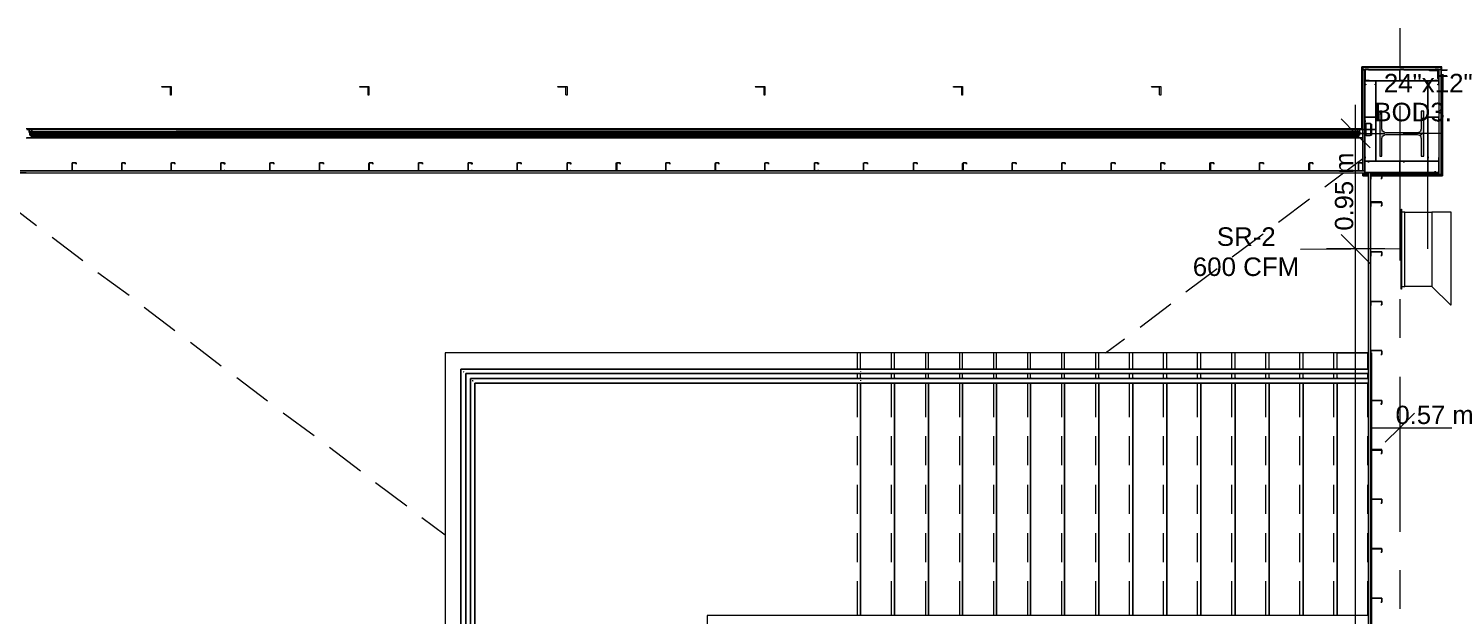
# Model space of a CAD drawing. Header units: metres. Extents: x -2 to 237, y -8 to 52.
# Drawn here: x 26.19 to 37.8, y 28.89 to 33.71 of the extents above; entities that cross this region are included whole.
import ezdxf

# ---------------------------------------------------------------- set-up
doc = ezdxf.new("R2010")
doc.units = ezdxf.units.M
doc.layers.add('HVAC - Ductos', color=5, linetype='Continuous', lineweight=0)
doc.layers.add('PDF4_Text', color=7, linetype='Continuous', lineweight=0)
doc.layers.add('PDF4_Geometry', color=7, linetype='Continuous', lineweight=0, true_color=0xaaaaaa)
doc.layers.add('PDF4_Solid Fills', color=7, linetype='Continuous', lineweight=0, true_color=0xffffff)
doc.styles.add('PDF Helvetica', font='')
doc.styles.get('PDF Helvetica').set_extended_font_data('Helvetica')

msp = doc.modelspace()

# ---------------------------------------------------------------- hatches: boundary and pattern name
at = {"layer": 'PDF4_Solid Fills', "lineweight": 0, "transparency": 33554559}
h = msp.add_hatch(color=256, dxfattribs=at)
h.paths.add_polyline_path([(37.729, 33.376), (37.757, 33.371), (37.757, 33.376)])
h.paths.add_polyline_path([(37.757, 33.284), (37.729, 33.284), (37.757, 33.28)])
msp.add_hatch(color=256, dxfattribs=at).paths.add_polyline_path([(37.294, 32.886), (37.294, 33.032), (37.275, 33.032), (37.275, 32.661), (37.294, 32.661), (37.294, 32.813), (37.298, 32.831), (37.308, 32.835), (37.312, 32.84), (37.601, 32.84), (37.614, 32.826), (37.614, 32.661), (37.637, 32.661), (37.637, 33.032), (37.614, 33.032), (37.61, 32.872), (37.601, 32.863), (37.582, 32.858), (37.326, 32.854), (37.326, 32.858), (37.312, 32.863), (37.308, 32.868), (37.298, 32.868), (37.298, 32.886)])

# ---------------------------------------------------------------- linework, layer by layer
at = {"layer": 'HVAC - Ductos', "lineweight": 0}
for points in [[(37.078, 24.414), (37.078, 31.901), (37.078, 33.083)], [(36.959, 32.968), (37.078, 32.849), (37.198, 32.73)], [(37.669, 31.901), (37.669, 32.923)], [(36.84, 32.849), (37.078, 32.849), (37.317, 32.849)], [(37.454, 31.576), (37.454, 31.594), (37.482, 31.594), (37.482, 32.203), (37.454, 32.203), (37.454, 32.226), (37.454, 31.571), (37.45, 31.571), (37.45, 32.226), (37.454, 32.226)], [(37.45, 32.194), (37.45, 31.603)], [(36.959, 32.02), (37.078, 31.901), (37.198, 31.782)], [(37.45, 31.901), (36.625, 31.896)], [(37.317, 31.901), (37.078, 31.901), (36.84, 31.901)], [(37.702, 31.594), (37.857, 31.443)], [(37.44, 30.673), (37.44, 30.435), (37.44, 30.196)], [(37.56, 30.554), (37.44, 30.435), (37.321, 30.316)], [(37.202, 30.435), (38.247, 30.435)]]:
    msp.add_lwpolyline(points, dxfattribs=at)
for points in [[(37.482, 32.203), (37.702, 32.203), (37.702, 31.594), (37.482, 31.594)], [(37.862, 32.203), (37.702, 32.203), (37.702, 31.594), (37.857, 31.443), (37.862, 31.443)]]:
    msp.add_lwpolyline(points, close=True, dxfattribs=at)
at = {"layer": 'PDF4_Geometry', "lineweight": 0}
for points in [[(37.44, 33.711), (37.44, 33.394)], [(37.138, 33.39), (37.138, 32.881), (37.138, 33.39)], [(37.779, 33.39), (37.138, 33.39), (37.779, 33.39)], [(37.779, 32.51), (37.779, 33.39), (37.779, 32.51)], [(37.83, 33.367), (37.779, 33.367), (37.779, 33.344), (37.779, 33.362), (37.784, 33.362), (37.784, 33.367), (37.779, 33.367), (37.784, 33.367), (37.784, 33.362), (37.779, 33.362), (37.784, 33.362), (37.784, 33.367), (37.825, 33.367)], [(37.825, 33.321), (37.784, 33.321), (37.779, 33.321), (37.779, 33.344), (37.779, 33.317), (37.83, 33.317)], [(37.779, 33.317), (37.779, 32.51), (37.779, 33.317)], [(37.779, 33.317), (37.779, 32.51), (37.779, 33.317)], [(37.779, 33.317), (37.779, 32.51), (37.779, 33.317)], [(37.779, 33.317), (37.779, 32.51), (37.779, 33.317)], [(37.275, 33), (37.294, 33.019)], [(37.44, 33.074), (37.44, 31.805)], [(37.614, 32.959), (37.637, 32.982)], [(26.174, 32.813), (26.22, 32.813), (26.22, 32.831), (26.215, 32.831), (26.215, 32.835), (26.22, 32.835), (26.22, 32.84), (26.211, 32.84), (26.202, 32.835), (26.202, 32.849), (26.202, 32.863), (26.211, 32.858), (26.22, 32.858), (26.22, 32.863), (26.215, 32.863), (26.215, 32.868), (26.22, 32.868), (26.22, 32.886), (26.174, 32.886)], [(26.179, 32.881), (26.197, 32.881), (26.197, 32.858), (26.197, 32.881), (26.202, 32.881), (26.202, 32.877), (26.202, 32.881), (26.215, 32.881), (26.22, 32.881), (26.22, 32.868), (26.211, 32.868), (26.211, 32.858), (26.197, 32.863), (26.197, 32.858), (26.202, 32.858), (26.197, 32.858), (26.197, 32.854), (26.202, 32.854), (26.197, 32.854), (26.202, 32.854), (26.202, 32.845), (26.197, 32.845), (26.202, 32.845), (26.202, 32.84), (26.197, 32.84), (26.202, 32.84), (26.202, 32.835), (26.211, 32.835), (26.211, 32.826), (26.22, 32.826), (26.22, 32.817), (26.215, 32.817), (26.215, 32.813), (26.179, 32.813)], [(37.092, 32.881), (35.892, 32.881), (37.092, 32.881), (35.892, 32.881), (37.092, 32.881), (37.092, 32.886), (35.892, 32.886), (34.678, 32.886), (35.892, 32.886), (34.678, 32.886), (33.468, 32.886), (34.678, 32.886), (33.468, 32.886), (32.254, 32.886), (33.468, 32.886), (32.254, 32.886), (31.04, 32.886), (32.254, 32.886), (31.04, 32.886), (29.83, 32.886), (31.04, 32.886), (29.83, 32.886), (28.616, 32.886), (29.83, 32.886), (28.616, 32.886), (27.402, 32.886), (28.616, 32.886), (27.402, 32.886), (26.22, 32.886), (27.402, 32.886), (26.22, 32.886), (26.22, 32.881), (27.402, 32.881), (26.22, 32.881), (27.402, 32.881), (26.22, 32.881)], [(37.092, 32.858), (37.092, 32.868), (37.092, 32.863), (37.092, 32.858), (35.892, 32.858), (37.092, 32.858), (35.892, 32.858), (37.092, 32.858), (35.892, 32.858), (37.092, 32.858), (37.092, 32.868), (37.092, 32.863), (37.092, 32.858), (37.092, 32.854), (37.092, 32.845), (37.092, 32.84), (37.092, 32.835), (37.092, 32.831), (37.092, 32.835), (37.092, 32.84), (37.092, 32.835), (35.892, 32.835), (34.678, 32.835), (33.468, 32.835), (32.254, 32.835), (31.04, 32.835), (29.83, 32.835), (28.616, 32.835), (27.402, 32.835), (26.22, 32.835), (26.22, 32.84), (27.402, 32.84), (26.22, 32.84), (27.402, 32.84), (26.22, 32.84)], [(26.22, 32.858), (26.22, 32.868)], [(26.22, 32.863), (26.22, 32.868)], [(26.22, 32.863), (27.402, 32.863)], [(26.22, 32.863), (27.402, 32.863)], [(26.22, 32.858), (27.402, 32.858)], [(26.22, 32.858), (27.402, 32.858)], [(26.22, 32.858), (27.402, 32.858)], [(26.22, 32.858), (27.402, 32.858)], [(26.22, 32.858), (27.402, 32.858)], [(26.22, 32.858), (27.402, 32.858)], [(27.425, 32.886), (27.379, 32.886)], [(27.402, 32.858), (28.616, 32.858)], [(27.402, 32.858), (28.616, 32.858)], [(28.639, 32.886), (28.593, 32.886)], [(28.616, 32.881), (29.83, 32.881)], [(28.616, 32.881), (29.83, 32.881)], [(28.616, 32.858), (29.83, 32.858)], [(28.616, 32.858), (29.83, 32.858)], [(29.853, 32.886), (29.807, 32.886)], [(29.83, 32.858), (31.04, 32.858)], [(29.83, 32.858), (31.04, 32.858)], [(31.063, 32.886), (31.017, 32.886)], [(31.04, 32.881), (32.254, 32.881)], [(31.04, 32.881), (32.254, 32.881)], [(31.04, 32.858), (32.254, 32.858)], [(31.04, 32.858), (32.254, 32.858)], [(32.277, 32.886), (32.231, 32.886)], [(32.254, 32.858), (33.468, 32.858)], [(32.254, 32.858), (33.468, 32.858)], [(33.486, 32.886), (33.445, 32.886)], [(33.468, 32.881), (34.678, 32.881)], [(33.468, 32.881), (34.678, 32.881)], [(33.468, 32.858), (34.678, 32.858)], [(33.468, 32.858), (34.678, 32.858)], [(34.701, 32.886), (34.655, 32.886)], [(34.678, 32.858), (35.892, 32.858)], [(34.678, 32.858), (35.892, 32.858)], [(35.915, 32.886), (35.869, 32.886)], [(37.092, 32.863), (37.092, 32.854)], [(37.184, 32.62), (37.243, 32.62), (37.243, 32.881)], [(37.243, 32.881), (37.243, 32.62)], [(37.605, 32.831), (37.637, 32.858)], [(26.22, 32.854), (27.402, 32.854)], [(26.22, 32.854), (27.402, 32.854)], [(26.678, 32.849), (26.362, 32.849)], [(28.263, 32.849), (26.994, 32.849)], [(27.379, 32.813), (27.402, 32.813), (27.425, 32.813)], [(27.402, 32.854), (28.616, 32.854)], [(27.402, 32.854), (28.616, 32.854)], [(27.402, 32.845), (28.616, 32.845)], [(27.402, 32.845), (28.616, 32.845)], [(28.9, 32.849), (28.584, 32.849)], [(28.593, 32.813), (28.612, 32.813)], [(28.616, 32.854), (29.83, 32.854)], [(28.616, 32.854), (29.83, 32.854)], [(28.616, 32.84), (29.83, 32.84)], [(28.616, 32.84), (29.83, 32.84)], [(29.83, 32.817), (28.616, 32.817)], [(28.616, 32.817), (29.83, 32.817)], [(28.616, 32.813), (29.83, 32.813)], [(28.616, 32.813), (29.83, 32.813)], [(28.616, 32.813), (28.639, 32.813)], [(30.485, 32.849), (29.216, 32.849)], [(29.807, 32.813), (29.826, 32.813)], [(29.83, 32.854), (31.04, 32.854)], [(29.83, 32.854), (31.04, 32.854)], [(29.83, 32.845), (31.04, 32.845)], [(29.83, 32.845), (31.04, 32.845)], [(31.04, 32.817), (29.83, 32.817)], [(29.83, 32.817), (31.04, 32.817)], [(29.83, 32.813), (29.853, 32.813)], [(31.122, 32.849), (30.806, 32.849)], [(31.017, 32.813), (31.04, 32.813), (31.063, 32.813)], [(31.04, 32.854), (32.254, 32.854)], [(31.04, 32.854), (32.254, 32.854)], [(31.04, 32.84), (32.254, 32.84)], [(31.04, 32.84), (32.254, 32.84)], [(32.254, 32.817), (31.04, 32.817)], [(31.04, 32.817), (32.254, 32.817)], [(31.04, 32.813), (32.254, 32.813)], [(31.04, 32.813), (32.254, 32.813)], [(32.708, 32.849), (31.438, 32.849)], [(32.231, 32.813), (32.249, 32.813)], [(32.254, 32.854), (33.468, 32.854)], [(32.254, 32.854), (33.468, 32.854)], [(32.254, 32.845), (33.468, 32.845)], [(32.254, 32.845), (33.468, 32.845)], [(33.468, 32.817), (32.254, 32.817)], [(32.254, 32.817), (33.468, 32.817)], [(32.254, 32.813), (32.277, 32.813)], [(33.344, 32.849), (33.024, 32.849)], [(33.445, 32.813), (33.464, 32.813), (33.486, 32.813)], [(33.468, 32.854), (34.678, 32.854)], [(33.468, 32.854), (34.678, 32.854)], [(33.468, 32.84), (34.678, 32.84)], [(33.468, 32.84), (34.678, 32.84)], [(34.678, 32.817), (33.468, 32.817)], [(33.468, 32.817), (34.678, 32.817)], [(34.93, 32.849), (33.661, 32.849)], [(34.655, 32.813), (34.678, 32.813), (34.701, 32.813)], [(34.678, 32.854), (35.892, 32.854)], [(34.678, 32.854), (35.892, 32.854)], [(34.678, 32.854), (35.892, 32.854)], [(34.678, 32.854), (35.892, 32.854)], [(34.678, 32.854), (35.892, 32.854)], [(34.678, 32.854), (35.892, 32.854)], [(34.678, 32.845), (35.892, 32.845)], [(34.678, 32.845), (35.892, 32.845)], [(34.678, 32.845), (35.892, 32.845)], [(34.678, 32.845), (35.892, 32.845)], [(34.678, 32.84), (35.892, 32.84)], [(34.678, 32.84), (35.892, 32.84)], [(35.892, 32.817), (34.678, 32.817)], [(34.678, 32.817), (35.892, 32.817)], [(35.566, 32.849), (35.246, 32.849)], [(35.869, 32.813), (35.887, 32.813)], [(37.152, 32.849), (35.883, 32.849)], [(35.892, 32.854), (37.092, 32.854)], [(35.892, 32.854), (37.092, 32.854)], [(35.892, 32.813), (35.915, 32.813)], [(37.092, 32.854), (37.11, 32.854), (37.11, 32.84)], [(37.11, 32.84), (37.092, 32.84)], [(37.198, 32.831), (37.165, 32.831), (37.198, 32.831)], [(37.789, 32.849), (37.468, 32.849)], [(37.495, 32.84), (37.509, 32.854)], [(25.368, 23.975), (25.368, 23.956), (26.156, 23.956), (26.174, 23.956), (26.174, 23.984), (26.174, 24.048), (26.174, 24.066), (25.478, 24.066), (25.478, 32.524), (26.119, 32.524), (37.152, 32.524), (37.152, 32.542), (26.119, 32.542), (26.119, 32.634), (25.368, 32.634), (25.368, 32.597)], [(37.001, 32.542), (37.138, 32.643)], [(26.119, 32.524), (26.174, 32.524), (26.119, 32.524), (26.174, 32.524), (26.119, 32.524), (26.119, 32.542), (37.152, 32.542)], [(36.826, 32.409), (36.978, 32.524)], [(37.138, 32.524), (37.138, 32.515), (37.138, 32.524)], [(37.184, 32.51), (37.138, 32.51), (37.184, 32.51)], [(37.184, 32.51), (37.138, 32.51), (37.184, 32.51)], [(37.184, 32.51), (37.138, 32.51), (37.184, 32.51)], [(37.184, 32.51), (37.138, 32.51), (37.184, 32.51)], [(37.152, 32.529), (37.669, 32.529)], [(37.761, 32.529), (37.152, 32.529)], [(37.243, 32.62), (37.184, 32.62)], [(37.184, 23.975), (37.184, 32.524)], [(37.243, 32.62), (37.669, 32.62)], [(37.669, 32.62), (37.243, 32.62)], [(37.669, 32.529), (37.669, 32.62)], [(37.669, 32.62), (37.669, 32.529)], [(37.669, 32.529), (37.761, 32.529)], [(26.005, 32.286), (26.257, 32.093)], [(36.446, 32.121), (36.698, 32.313)], [(26.385, 31.997), (26.637, 31.805)], [(36.066, 31.837), (36.318, 32.025)], [(26.761, 31.708), (27.017, 31.521)], [(35.686, 31.548), (35.942, 31.74)], [(37.44, 31.488), (37.44, 31.172)], [(27.141, 31.424), (27.393, 31.232)], [(35.31, 31.259), (35.562, 31.452)], [(27.521, 31.136), (27.773, 30.943)], [(35.026, 31.049), (35.182, 31.163)], [(36.927, 30.916), (36.927, 31.049), (37.184, 31.049), (36.927, 31.049), (36.648, 31.049), (36.368, 31.049), (36.089, 31.049), (35.809, 31.049), (35.53, 31.049), (35.25, 31.049), (34.971, 31.049), (34.691, 31.049), (34.412, 31.049), (34.132, 31.049), (33.853, 31.049), (33.573, 31.049), (33.294, 31.049), (33.015, 31.049), (29.61, 31.049), (29.61, 25.45), (33.354, 25.45), (33.633, 25.45), (33.913, 25.45), (33.913, 25.583)], [(35.53, 25.583), (33.074, 25.583), (29.739, 25.583), (29.739, 30.916), (33.015, 30.916), (33.015, 31.049), (29.61, 31.049), (29.61, 25.45), (33.354, 25.45), (33.354, 25.583)], [(32.992, 30.916), (32.992, 31.049)], [(36.927, 31.049), (36.648, 31.049), (36.368, 31.049), (36.089, 31.049), (35.809, 31.049), (35.53, 31.049), (35.25, 31.049), (34.971, 31.049), (34.691, 31.049), (34.412, 31.049), (34.132, 31.049), (33.853, 31.049), (33.573, 31.049), (33.294, 31.049), (33.015, 31.049)], [(33.271, 30.916), (33.271, 31.049)], [(33.294, 30.916), (33.294, 31.049)], [(33.551, 30.916), (33.551, 31.049)], [(33.573, 30.916), (33.573, 31.049)], [(33.83, 30.916), (33.83, 31.049)], [(33.853, 30.916), (33.853, 31.049)], [(34.11, 30.916), (34.11, 31.049)], [(34.132, 30.916), (34.132, 31.049)], [(34.389, 30.916), (34.389, 31.049)], [(34.412, 30.916), (34.412, 31.049)], [(34.669, 30.916), (34.669, 31.049)], [(34.691, 30.916), (34.691, 31.049)], [(34.948, 30.916), (34.948, 31.049)], [(34.971, 30.916), (34.971, 31.049)], [(35.223, 30.916), (35.223, 31.049)], [(35.25, 30.916), (35.25, 31.049)], [(35.502, 30.916), (35.502, 31.049)], [(35.53, 30.916), (35.53, 31.049)], [(35.782, 30.916), (35.782, 31.049)], [(35.809, 30.916), (35.809, 31.049)], [(36.061, 30.916), (36.061, 31.049)], [(36.089, 30.916), (36.089, 31.049)], [(36.341, 30.916), (36.341, 31.049)], [(36.368, 30.916), (36.368, 31.049)], [(36.62, 30.916), (36.62, 31.049)], [(36.648, 30.916), (36.648, 31.049)], [(36.9, 30.916), (36.9, 31.049)], [(37.179, 30.916), (37.179, 31.049)], [(33.015, 30.916), (37.184, 30.916), (33.01, 30.916), (29.739, 30.916), (29.739, 25.583), (33.079, 25.583), (33.363, 25.583), (33.395, 25.583)], [(29.757, 30.897), (29.762, 30.893)], [(33.015, 30.897), (33.015, 30.893)], [(27.901, 30.847), (28.153, 30.655)], [(33.015, 30.847), (33.015, 30.838), (33.015, 30.879), (29.78, 30.879), (29.78, 25.619), (33.074, 25.619), (35.512, 25.619)], [(33.395, 25.619), (33.363, 25.619), (33.079, 25.619), (29.78, 25.619), (29.78, 30.879), (33.01, 30.879), (37.184, 30.879), (33.015, 30.879)], [(35.475, 25.697), (35.493, 25.656), (33.074, 25.656), (29.817, 25.656), (29.817, 30.838), (33.015, 30.838), (37.184, 30.838), (33.01, 30.838), (29.817, 30.838), (29.817, 25.656), (33.079, 25.656), (33.363, 25.656), (33.642, 25.656)], [(29.835, 30.824), (29.835, 30.82), (29.84, 30.82)], [(33.642, 25.697), (33.363, 25.697), (33.079, 25.697), (29.853, 25.697), (29.853, 30.801), (33.01, 30.801), (37.184, 30.801), (33.015, 30.801), (29.853, 30.801), (29.853, 25.697), (33.074, 25.697), (35.475, 25.697)], [(32.992, 30.838), (32.992, 30.879)], [(32.992, 30.522), (32.992, 30.801)], [(33.015, 30.824), (33.015, 30.82)], [(33.015, 28.895), (33.015, 30.801)], [(33.271, 30.838), (33.271, 30.879)], [(33.271, 30.522), (33.271, 30.801)], [(33.294, 30.847), (33.294, 30.838), (33.294, 30.879)], [(33.294, 28.895), (33.294, 30.801)], [(33.551, 30.838), (33.551, 30.879)], [(33.551, 30.522), (33.551, 30.801)], [(33.573, 30.847), (33.573, 30.838), (33.573, 30.879)], [(33.573, 28.895), (33.573, 30.801)], [(33.83, 30.838), (33.83, 30.879)], [(33.83, 30.522), (33.83, 30.801)], [(33.853, 30.847), (33.853, 30.838), (33.853, 30.879)], [(33.853, 28.895), (33.853, 30.801)], [(34.11, 30.838), (34.11, 30.879)], [(34.11, 30.522), (34.11, 30.801)], [(34.132, 30.847), (34.132, 30.838), (34.132, 30.879)], [(34.132, 28.895), (34.132, 30.801)], [(34.389, 30.838), (34.389, 30.879)], [(34.389, 30.522), (34.389, 30.801)], [(34.412, 30.847), (34.412, 30.838), (34.412, 30.879)], [(34.412, 28.895), (34.412, 30.801)], [(34.669, 30.838), (34.669, 30.879)], [(34.669, 30.522), (34.669, 30.801)], [(34.691, 30.847), (34.691, 30.838), (34.691, 30.879)], [(34.691, 28.895), (34.691, 30.801)], [(34.948, 30.838), (34.948, 30.879)], [(34.948, 30.522), (34.948, 30.801)], [(34.971, 30.847), (34.971, 30.838), (34.971, 30.879)], [(34.971, 28.895), (34.971, 30.801)], [(35.223, 30.838), (35.223, 30.879)], [(35.223, 30.522), (35.223, 30.801)], [(35.25, 30.847), (35.25, 30.838), (35.25, 30.879)], [(35.25, 28.895), (35.25, 30.801)], [(35.502, 30.838), (35.502, 30.879)], [(35.502, 30.522), (35.502, 30.801)], [(35.53, 30.847), (35.53, 30.838), (35.53, 30.879)], [(35.53, 28.895), (35.53, 30.801)], [(35.782, 30.838), (35.782, 30.879)], [(35.782, 30.522), (35.782, 30.801)], [(35.809, 30.847), (35.809, 30.838), (35.809, 30.879)], [(35.809, 28.895), (35.809, 30.801)], [(36.061, 30.838), (36.061, 30.879)], [(36.061, 30.522), (36.061, 30.801)], [(36.089, 30.847), (36.089, 30.838), (36.089, 30.879)], [(36.089, 28.895), (36.089, 30.801)], [(36.341, 30.838), (36.341, 30.879)], [(36.341, 30.522), (36.341, 30.801)], [(36.368, 30.847), (36.368, 30.838), (36.368, 30.879)], [(36.368, 28.895), (36.368, 30.801)], [(36.62, 30.838), (36.62, 30.879)], [(36.62, 30.522), (36.62, 30.801)], [(36.648, 30.847), (36.648, 30.838), (36.648, 30.879)], [(36.648, 28.895), (36.648, 30.801)], [(36.9, 30.838), (36.9, 30.879)], [(36.9, 30.522), (36.9, 30.801)], [(36.927, 30.847), (36.927, 30.838), (36.927, 30.879)], [(36.927, 28.895), (36.927, 30.801)], [(37.179, 30.838), (37.179, 30.879)], [(37.179, 30.522), (37.179, 30.801)], [(37.44, 30.852), (37.44, 29.582)], [(28.282, 30.558), (28.534, 30.371)], [(32.992, 30.128), (32.992, 30.366)], [(33.271, 30.128), (33.271, 30.366)], [(33.551, 30.128), (33.551, 30.366)], [(33.83, 30.128), (33.83, 30.366)], [(34.11, 30.128), (34.11, 30.366)], [(34.389, 30.128), (34.389, 30.366)], [(34.669, 30.128), (34.669, 30.366)], [(34.948, 30.128), (34.948, 30.366)], [(35.223, 30.128), (35.223, 30.366)], [(35.502, 30.128), (35.502, 30.366)], [(35.782, 30.128), (35.782, 30.366)], [(36.061, 30.128), (36.061, 30.366)], [(36.341, 30.128), (36.341, 30.366)], [(36.62, 30.128), (36.62, 30.366)], [(36.9, 30.128), (36.9, 30.366)], [(37.179, 30.128), (37.179, 30.366)], [(28.662, 30.274), (28.914, 30.082)], [(29.038, 29.986), (29.294, 29.793)], [(32.992, 29.729), (32.992, 29.967)], [(33.271, 29.729), (33.271, 29.967)], [(33.551, 29.729), (33.551, 29.967)], [(33.83, 29.729), (33.83, 29.967)], [(34.11, 29.729), (34.11, 29.967)], [(34.389, 29.729), (34.389, 29.967)], [(34.669, 29.729), (34.669, 29.967)], [(34.948, 29.729), (34.948, 29.967)], [(35.223, 29.729), (35.223, 29.967)], [(35.502, 29.729), (35.502, 29.967)], [(35.782, 29.729), (35.782, 29.967)], [(36.061, 29.729), (36.061, 29.967)], [(36.341, 29.729), (36.341, 29.967)], [(36.62, 29.729), (36.62, 29.967)], [(36.9, 29.729), (36.9, 29.967)], [(37.179, 29.729), (37.179, 29.967)], [(29.418, 29.697), (29.61, 29.555)], [(32.992, 29.331), (32.992, 29.569)], [(33.271, 29.331), (33.271, 29.569)], [(33.551, 29.331), (33.551, 29.569)], [(33.83, 29.331), (33.83, 29.569)], [(34.11, 29.331), (34.11, 29.569)], [(34.389, 29.331), (34.389, 29.569)], [(34.669, 29.331), (34.669, 29.569)], [(34.948, 29.331), (34.948, 29.569)], [(35.223, 29.331), (35.223, 29.569)], [(35.502, 29.331), (35.502, 29.569)], [(35.782, 29.331), (35.782, 29.569)], [(36.061, 29.331), (36.061, 29.569)], [(36.341, 29.331), (36.341, 29.569)], [(36.62, 29.331), (36.62, 29.569)], [(36.9, 29.331), (36.9, 29.569)], [(37.179, 29.331), (37.179, 29.569)], [(37.44, 29.266), (37.44, 28.95)], [(32.992, 28.895), (32.992, 29.175)], [(33.271, 28.895), (33.271, 29.175)], [(33.551, 28.895), (33.551, 29.175)], [(33.83, 28.895), (33.83, 29.175)], [(34.11, 28.895), (34.11, 29.175)], [(34.389, 28.895), (34.389, 29.175)], [(34.669, 28.895), (34.669, 29.175)], [(34.948, 28.895), (34.948, 29.175)], [(35.223, 28.895), (35.223, 29.175)], [(35.502, 28.895), (35.502, 29.175)], [(35.782, 28.895), (35.782, 29.175)], [(36.061, 28.895), (36.061, 29.175)], [(36.341, 28.895), (36.341, 29.175)], [(36.62, 28.895), (36.62, 29.175)], [(36.9, 28.895), (36.9, 29.175)], [(37.179, 28.895), (37.179, 29.175)], [(33.01, 28.895), (31.759, 28.895)], [(31.759, 28.895), (31.759, 27.603)], [(31.759, 28.895), (31.759, 27.603)], [(33.015, 28.895), (31.759, 28.895)], [(37.184, 28.895), (33.01, 28.895)], [(37.184, 28.895), (33.015, 28.895)]]:
    msp.add_lwpolyline(points, dxfattribs=at)
for points in [[(37.243, 33.28), (37.152, 33.28), (37.152, 33.371), (37.156, 33.371), (37.138, 33.371), (37.138, 33.39), (37.779, 33.39), (37.779, 33.367), (37.784, 33.367), (37.784, 33.394), (37.129, 33.394), (37.129, 32.886), (37.138, 32.886), (37.129, 32.886), (37.129, 33.394), (37.138, 33.39), (37.779, 33.39), (37.779, 33.371), (37.757, 33.371), (37.761, 33.371), (37.761, 33.28), (37.761, 32.529), (37.761, 32.515), (37.202, 32.515), (37.779, 32.515), (37.779, 32.51), (37.202, 32.51), (37.779, 32.51), (37.784, 32.506), (37.789, 32.506), (37.789, 32.501), (37.294, 32.501), (37.202, 32.501), (37.294, 32.501), (37.789, 32.501), (37.789, 32.506), (37.784, 32.506), (37.779, 32.51), (37.779, 33.28), (37.779, 33.39), (37.138, 33.39), (37.779, 33.39), (37.779, 33.367), (37.784, 33.367), (37.784, 33.394), (37.129, 33.394), (37.138, 33.39), (37.138, 32.886), (37.138, 33.39), (37.138, 33.28), (37.138, 32.881), (37.138, 33.371), (37.152, 33.371), (37.152, 32.881), (37.138, 32.881), (37.138, 32.542), (37.138, 32.881), (37.152, 32.881), (37.152, 32.529), (37.152, 32.62), (37.152, 32.881), (37.156, 32.881), (37.152, 32.881), (37.152, 33.28), (37.243, 33.28), (37.243, 32.881), (37.207, 32.881), (37.243, 32.881)], [(37.156, 33.28), (37.152, 33.284), (37.152, 33.371), (37.156, 33.376), (37.184, 33.376), (37.184, 33.367), (37.184, 33.371), (37.156, 33.371), (37.156, 33.284), (37.184, 33.284), (37.184, 33.289), (37.184, 33.28)], [(37.44, 33.371), (37.184, 33.371)], [(37.44, 33.28), (37.44, 33.284), (37.44, 33.371), (37.44, 33.376), (37.472, 33.376), (37.472, 33.367), (37.472, 33.371), (37.44, 33.371), (37.44, 33.284), (37.472, 33.284), (37.472, 33.289), (37.472, 33.28)], [(37.729, 33.371), (37.472, 33.371)], [(37.761, 33.289), (37.757, 33.294), (37.752, 33.298), (37.752, 33.362), (37.688, 33.362), (37.683, 33.362), (37.683, 33.367), (37.761, 33.367)], [(37.757, 33.376), (37.761, 33.371), (37.761, 33.284), (37.757, 33.28), (37.729, 33.28), (37.729, 33.289), (37.729, 33.284), (37.757, 33.284), (37.761, 33.284), (37.761, 33.371), (37.757, 33.371), (37.729, 33.371), (37.729, 33.367), (37.729, 33.376)], [(37.761, 32.515), (37.779, 32.515), (37.779, 33.371), (37.761, 33.371)], [(27.361, 33.234), (27.361, 33.161), (27.356, 33.161), (27.356, 33.165), (27.356, 33.225), (27.352, 33.229), (27.347, 33.229), (27.292, 33.229), (27.288, 33.229), (27.283, 33.234)], [(28.983, 33.234), (28.983, 33.161), (28.978, 33.161), (28.978, 33.165), (28.978, 33.225), (28.978, 33.229), (28.974, 33.229), (28.914, 33.229), (28.909, 33.229), (28.909, 33.234)], [(30.609, 33.234), (30.609, 33.161), (30.605, 33.161), (30.6, 33.165), (30.6, 33.225), (30.6, 33.229), (30.595, 33.229), (30.54, 33.229), (30.536, 33.229), (30.531, 33.234)], [(32.231, 33.234), (32.231, 33.161), (32.226, 33.161), (32.226, 33.165), (32.226, 33.225), (32.222, 33.229), (32.217, 33.229), (32.162, 33.229), (32.158, 33.229), (32.153, 33.234)], [(33.853, 33.234), (33.853, 33.161), (33.848, 33.161), (33.848, 33.165), (33.848, 33.225), (33.848, 33.229), (33.844, 33.229), (33.784, 33.229), (33.78, 33.229), (33.78, 33.234)], [(35.479, 33.234), (35.479, 33.161), (35.475, 33.161), (35.47, 33.165), (35.47, 33.225), (35.47, 33.229), (35.466, 33.229), (35.406, 33.229), (35.402, 33.234)], [(37.152, 33.28), (37.156, 33.28), (37.243, 33.28), (37.243, 33.248), (37.239, 33.248), (37.239, 33.252), (37.243, 33.252), (37.243, 33.28), (37.156, 33.28), (37.152, 33.28), (37.152, 33.252), (37.161, 33.252), (37.161, 33.248), (37.152, 33.248)], [(37.779, 32.51), (37.202, 32.51), (37.669, 32.51), (37.779, 32.51), (37.202, 32.51), (37.779, 32.51), (37.202, 32.51), (37.779, 32.51), (37.202, 32.51), (37.779, 32.51), (37.784, 32.506), (37.789, 32.506), (37.789, 32.501), (37.789, 33.317), (37.789, 32.501), (37.294, 32.501), (37.202, 32.501), (37.294, 32.501), (37.789, 32.501), (37.789, 33.317), (37.789, 32.501), (37.789, 32.506), (37.784, 32.506)], [(37.669, 33.28), (37.243, 33.28), (37.669, 33.28), (37.761, 33.28), (37.669, 33.28), (37.669, 32.62)], [(37.669, 33.28), (37.761, 33.28), (37.761, 33.248), (37.752, 33.248), (37.752, 33.252), (37.761, 33.252), (37.761, 33.28), (37.669, 33.28), (37.669, 33.252), (37.674, 33.252), (37.674, 33.248), (37.669, 33.248)], [(37.152, 32.977), (37.152, 32.982), (37.156, 32.982), (37.243, 32.982), (37.243, 32.977), (37.243, 32.95), (37.239, 32.95), (37.243, 32.95), (37.243, 32.977), (37.243, 32.982), (37.156, 32.982), (37.156, 32.977), (37.152, 32.977), (37.152, 32.95)], [(37.637, 32.661), (37.637, 33.032), (37.614, 33.032), (37.614, 32.886), (37.61, 32.868), (37.601, 32.858), (37.582, 32.854), (37.326, 32.854), (37.312, 32.858), (37.298, 32.868), (37.294, 32.886), (37.294, 33.032), (37.275, 33.032), (37.275, 32.661), (37.294, 32.661), (37.294, 32.808), (37.298, 32.826), (37.312, 32.835), (37.326, 32.84), (37.582, 32.84), (37.601, 32.835), (37.61, 32.826), (37.614, 32.808), (37.614, 32.661)], [(37.669, 32.977), (37.669, 32.982), (37.761, 32.982), (37.761, 32.977), (37.761, 32.95), (37.752, 32.95), (37.761, 32.95), (37.761, 32.977), (37.761, 32.982), (37.669, 32.982), (37.669, 32.977), (37.669, 32.95)], [(26.22, 32.863), (26.22, 32.858), (26.22, 32.854), (26.22, 32.845), (26.22, 32.84), (26.22, 32.835), (26.22, 32.831), (26.22, 32.835), (26.22, 32.84), (26.202, 32.84), (26.202, 32.854), (26.22, 32.854)], [(26.22, 32.868), (26.22, 32.863), (26.22, 32.858)], [(28.616, 32.881), (27.402, 32.881)], [(28.616, 32.881), (27.402, 32.881)], [(28.616, 32.863), (27.402, 32.863)], [(28.616, 32.858), (27.402, 32.858)], [(28.616, 32.858), (27.402, 32.858)], [(29.83, 32.881), (28.616, 32.881)], [(29.83, 32.863), (28.616, 32.863)], [(29.83, 32.858), (28.616, 32.858)], [(29.83, 32.858), (28.616, 32.858)], [(31.04, 32.881), (29.83, 32.881)], [(31.04, 32.881), (29.83, 32.881)], [(31.04, 32.863), (29.83, 32.863)], [(31.04, 32.858), (29.83, 32.858)], [(31.04, 32.858), (29.83, 32.858)], [(32.254, 32.881), (31.04, 32.881)], [(32.254, 32.863), (31.04, 32.863)], [(32.254, 32.858), (31.04, 32.858)], [(32.254, 32.858), (31.04, 32.858)], [(33.468, 32.881), (32.254, 32.881)], [(33.468, 32.881), (32.254, 32.881)], [(33.468, 32.863), (32.254, 32.863)], [(33.468, 32.858), (32.254, 32.858)], [(33.468, 32.858), (32.254, 32.858)], [(34.678, 32.881), (33.468, 32.881)], [(34.678, 32.863), (33.468, 32.863)], [(34.678, 32.858), (33.468, 32.858)], [(34.678, 32.858), (33.468, 32.858)], [(35.892, 32.881), (34.678, 32.881)], [(35.892, 32.881), (34.678, 32.881)], [(35.892, 32.863), (34.678, 32.863)], [(35.892, 32.858), (34.678, 32.858)], [(35.892, 32.858), (34.678, 32.858)], [(37.092, 32.886), (35.892, 32.886)], [(37.092, 32.863), (35.892, 32.863)], [(37.11, 32.886), (37.092, 32.886), (37.092, 32.868), (37.097, 32.868), (37.097, 32.863), (37.092, 32.863), (37.092, 32.858), (37.097, 32.858), (37.11, 32.863), (37.11, 32.849), (37.11, 32.835), (37.097, 32.84), (37.092, 32.84), (37.092, 32.835), (37.097, 32.835), (37.097, 32.831), (37.092, 32.831), (37.092, 32.813), (37.138, 32.813), (37.133, 32.813), (37.133, 32.817), (37.133, 32.813), (37.092, 32.813), (37.092, 32.817), (37.092, 32.826), (37.097, 32.826), (37.097, 32.835), (37.11, 32.835), (37.11, 32.84), (37.115, 32.84), (37.11, 32.84), (37.11, 32.845), (37.115, 32.845), (37.11, 32.845), (37.11, 32.854), (37.115, 32.854), (37.11, 32.854), (37.115, 32.854), (37.115, 32.858), (37.11, 32.858), (37.11, 32.863), (37.097, 32.858), (37.097, 32.868), (37.092, 32.868), (37.092, 32.881), (37.11, 32.881), (37.11, 32.877), (37.11, 32.881), (37.11, 32.863), (37.11, 32.881), (37.133, 32.881), (37.138, 32.881), (37.138, 32.886)], [(37.138, 32.542), (37.138, 32.881), (37.138, 32.62)], [(37.161, 32.95), (37.152, 32.95)], [(37.202, 32.835), (37.202, 32.923), (37.202, 32.927), (37.198, 32.927), (37.165, 32.927), (37.161, 32.927), (37.161, 32.923), (37.161, 32.835), (37.165, 32.831), (37.156, 32.831), (37.156, 32.835), (37.156, 32.923), (37.156, 32.927), (37.165, 32.932), (37.198, 32.932), (37.202, 32.927), (37.207, 32.923), (37.207, 32.835), (37.202, 32.831), (37.198, 32.831)], [(37.202, 32.881), (37.161, 32.881)], [(37.674, 32.95), (37.669, 32.95)], [(27.402, 32.854), (26.22, 32.854)], [(27.402, 32.854), (26.22, 32.854)], [(27.402, 32.845), (26.22, 32.845)], [(27.402, 32.845), (26.22, 32.845)], [(27.402, 32.826), (26.22, 32.826)], [(27.402, 32.817), (26.22, 32.817)], [(28.616, 32.813), (27.402, 32.813), (26.22, 32.813), (27.402, 32.813), (26.22, 32.813), (27.402, 32.813)], [(28.616, 32.854), (27.402, 32.854)], [(28.616, 32.854), (27.402, 32.854)], [(28.616, 32.845), (27.402, 32.845)], [(28.616, 32.84), (27.402, 32.84)], [(28.616, 32.84), (27.402, 32.84)], [(28.616, 32.826), (27.402, 32.826)], [(28.616, 32.817), (27.402, 32.817)], [(28.616, 32.813), (27.402, 32.813)], [(29.83, 32.854), (28.616, 32.854)], [(29.83, 32.854), (28.616, 32.854)], [(29.83, 32.845), (28.616, 32.845)], [(29.83, 32.845), (28.616, 32.845)], [(29.83, 32.84), (28.616, 32.84)], [(29.83, 32.826), (28.616, 32.826)], [(29.83, 32.813), (28.616, 32.813)], [(31.04, 32.854), (29.83, 32.854)], [(31.04, 32.854), (29.83, 32.854)], [(31.04, 32.845), (29.83, 32.845)], [(31.04, 32.84), (29.83, 32.84)], [(31.04, 32.84), (29.83, 32.84)], [(31.04, 32.826), (29.83, 32.826)], [(31.04, 32.813), (29.83, 32.813)], [(31.04, 32.813), (29.83, 32.813)], [(32.254, 32.854), (31.04, 32.854)], [(32.254, 32.854), (31.04, 32.854)], [(32.254, 32.845), (31.04, 32.845)], [(32.254, 32.845), (31.04, 32.845)], [(32.254, 32.84), (31.04, 32.84)], [(32.254, 32.826), (31.04, 32.826)], [(32.254, 32.813), (31.04, 32.813)], [(33.468, 32.854), (32.254, 32.854)], [(33.468, 32.854), (32.254, 32.854)], [(33.468, 32.845), (32.254, 32.845)], [(33.468, 32.84), (32.254, 32.84)], [(33.468, 32.84), (32.254, 32.84)], [(33.468, 32.826), (32.254, 32.826)], [(33.468, 32.813), (32.254, 32.813)], [(33.468, 32.813), (32.254, 32.813)], [(34.678, 32.854), (33.468, 32.854)], [(34.678, 32.854), (33.468, 32.854)], [(34.678, 32.845), (33.468, 32.845)], [(34.678, 32.845), (33.468, 32.845)], [(34.678, 32.84), (33.468, 32.84)], [(34.678, 32.826), (33.468, 32.826)], [(35.892, 32.813), (34.678, 32.813), (35.892, 32.813), (34.678, 32.813), (33.468, 32.813), (34.678, 32.813), (35.892, 32.813), (37.092, 32.813)], [(34.678, 32.813), (33.468, 32.813)], [(35.892, 32.84), (34.678, 32.84)], [(35.892, 32.826), (34.678, 32.826)], [(37.092, 32.854), (35.892, 32.854)], [(37.092, 32.854), (35.892, 32.854)], [(37.092, 32.845), (35.892, 32.845)], [(37.092, 32.845), (35.892, 32.845)], [(37.092, 32.84), (35.892, 32.84)], [(37.092, 32.84), (35.892, 32.84)], [(37.092, 32.826), (35.892, 32.826)], [(37.092, 32.817), (35.892, 32.817)], [(37.092, 32.813), (35.892, 32.813)], [(37.243, 32.625), (37.243, 32.62), (37.156, 32.62), (37.152, 32.62), (37.152, 32.625), (37.152, 32.652), (37.161, 32.652), (37.152, 32.652), (37.152, 32.625), (37.156, 32.62), (37.243, 32.62), (37.243, 32.625), (37.243, 32.652)], [(37.239, 32.652), (37.243, 32.652)], [(37.761, 32.625), (37.761, 32.62), (37.669, 32.62), (37.669, 32.625), (37.669, 32.652), (37.679, 32.652), (37.669, 32.652), (37.669, 32.625), (37.669, 32.62), (37.761, 32.62), (37.761, 32.625), (37.761, 32.652)], [(37.757, 32.652), (37.761, 32.652)], [(26.55, 32.542), (26.55, 32.602), (26.55, 32.606), (26.582, 32.606), (26.582, 32.597), (26.582, 32.606), (26.55, 32.606), (26.55, 32.602), (26.55, 32.542), (26.582, 32.542)], [(26.582, 32.547), (26.582, 32.542)], [(26.958, 32.542), (26.958, 32.602), (26.958, 32.606), (26.985, 32.606), (26.985, 32.597), (26.985, 32.606), (26.958, 32.606), (26.958, 32.602), (26.958, 32.542), (26.985, 32.542)], [(26.985, 32.547), (26.985, 32.542)], [(27.365, 32.542), (27.361, 32.542), (27.361, 32.602), (27.361, 32.606), (27.365, 32.606), (27.393, 32.606), (27.393, 32.597), (27.393, 32.606), (27.365, 32.606), (27.361, 32.602), (27.361, 32.542), (27.365, 32.542), (27.393, 32.542)], [(27.393, 32.547), (27.393, 32.542)], [(27.769, 32.542), (27.769, 32.602), (27.769, 32.606), (27.801, 32.606), (27.801, 32.597), (27.796, 32.597), (27.796, 32.606), (27.769, 32.606), (27.769, 32.602), (27.769, 32.542), (27.796, 32.542), (27.796, 32.547), (27.801, 32.547), (27.801, 32.542)], [(28.176, 32.542), (28.172, 32.542), (28.172, 32.602), (28.172, 32.606), (28.176, 32.606), (28.204, 32.606), (28.204, 32.597), (28.204, 32.606), (28.176, 32.606), (28.176, 32.602), (28.172, 32.602), (28.172, 32.542), (28.176, 32.542), (28.204, 32.542)], [(28.204, 32.547), (28.204, 32.542)], [(28.58, 32.542), (28.58, 32.602), (28.58, 32.606), (28.612, 32.606), (28.612, 32.597), (28.612, 32.606), (28.58, 32.606), (28.58, 32.602), (28.58, 32.542), (28.612, 32.542)], [(28.612, 32.547), (28.612, 32.542)], [(28.987, 32.542), (28.983, 32.542), (28.983, 32.602), (28.987, 32.606), (29.015, 32.606), (29.015, 32.597), (29.015, 32.606), (28.987, 32.606), (28.987, 32.602), (28.987, 32.542), (29.015, 32.542)], [(29.015, 32.547), (29.015, 32.542)], [(29.39, 32.542), (29.39, 32.602), (29.39, 32.606), (29.423, 32.606), (29.423, 32.597), (29.423, 32.606), (29.39, 32.606), (29.39, 32.602), (29.39, 32.542), (29.423, 32.542)], [(29.423, 32.547), (29.423, 32.542)], [(29.798, 32.542), (29.798, 32.602), (29.798, 32.606), (29.83, 32.606), (29.83, 32.597), (29.826, 32.597), (29.826, 32.606), (29.798, 32.606), (29.798, 32.602), (29.798, 32.542), (29.826, 32.542), (29.826, 32.547), (29.83, 32.547), (29.83, 32.542)], [(30.206, 32.542), (30.201, 32.542), (30.201, 32.602), (30.201, 32.606), (30.206, 32.606), (30.234, 32.606), (30.234, 32.597), (30.234, 32.606), (30.206, 32.606), (30.201, 32.602), (30.201, 32.542), (30.206, 32.542), (30.234, 32.542)], [(30.234, 32.547), (30.234, 32.542)], [(30.609, 32.542), (30.609, 32.602), (30.609, 32.606), (30.641, 32.606), (30.641, 32.597), (30.637, 32.597), (30.637, 32.606), (30.609, 32.606), (30.609, 32.602), (30.609, 32.542), (30.637, 32.542), (30.637, 32.547), (30.641, 32.547), (30.641, 32.542)], [(31.017, 32.542), (31.012, 32.542), (31.012, 32.602), (31.012, 32.606), (31.017, 32.606), (31.044, 32.606), (31.044, 32.597), (31.044, 32.606), (31.017, 32.606), (31.017, 32.602), (31.017, 32.542), (31.044, 32.542)], [(31.044, 32.547), (31.044, 32.542)], [(31.42, 32.542), (31.42, 32.602), (31.42, 32.606), (31.452, 32.606), (31.452, 32.597), (31.452, 32.606), (31.42, 32.606), (31.42, 32.602), (31.42, 32.542), (31.452, 32.542)], [(31.452, 32.547), (31.452, 32.542)], [(31.828, 32.542), (31.823, 32.542), (31.823, 32.602), (31.828, 32.606), (31.855, 32.606), (31.855, 32.597), (31.855, 32.606), (31.828, 32.606), (31.828, 32.602), (31.828, 32.542), (31.855, 32.542)], [(31.855, 32.547), (31.855, 32.542)], [(32.236, 32.542), (32.231, 32.542), (32.231, 32.602), (32.231, 32.606), (32.236, 32.606), (32.263, 32.606), (32.263, 32.597), (32.263, 32.606), (32.236, 32.606), (32.231, 32.602), (32.231, 32.542), (32.236, 32.542), (32.263, 32.542)], [(32.263, 32.547), (32.263, 32.542)], [(32.639, 32.542), (32.639, 32.602), (32.639, 32.606), (32.671, 32.606), (32.671, 32.597), (32.666, 32.597), (32.666, 32.606), (32.639, 32.606), (32.639, 32.602), (32.639, 32.542), (32.666, 32.542), (32.666, 32.547), (32.671, 32.547), (32.671, 32.542)], [(33.047, 32.542), (33.042, 32.542), (33.042, 32.602), (33.042, 32.606), (33.047, 32.606), (33.074, 32.606), (33.074, 32.597), (33.074, 32.606), (33.047, 32.606), (33.047, 32.602), (33.042, 32.602), (33.042, 32.542), (33.047, 32.542), (33.074, 32.542)], [(33.074, 32.547), (33.074, 32.542)], [(33.45, 32.542), (33.45, 32.602), (33.45, 32.606), (33.482, 32.606), (33.482, 32.597), (33.482, 32.606), (33.45, 32.606), (33.45, 32.602), (33.45, 32.542), (33.482, 32.542)], [(33.482, 32.547), (33.482, 32.542)], [(33.858, 32.542), (33.853, 32.542), (33.853, 32.602), (33.858, 32.606), (33.885, 32.606), (33.885, 32.597), (33.885, 32.606), (33.858, 32.606), (33.858, 32.602), (33.858, 32.542), (33.885, 32.542)], [(33.885, 32.547), (33.885, 32.542)], [(34.261, 32.542), (34.261, 32.602), (34.261, 32.606), (34.293, 32.606), (34.293, 32.597), (34.293, 32.606), (34.261, 32.606), (34.261, 32.602), (34.261, 32.542), (34.293, 32.542)], [(34.293, 32.547), (34.293, 32.542)], [(34.669, 32.542), (34.669, 32.602), (34.669, 32.606), (34.696, 32.606), (34.696, 32.597), (34.696, 32.606), (34.669, 32.606), (34.669, 32.602), (34.669, 32.542), (34.696, 32.542)], [(34.696, 32.547), (34.696, 32.542)], [(35.076, 32.542), (35.072, 32.542), (35.072, 32.602), (35.072, 32.606), (35.076, 32.606), (35.104, 32.606), (35.104, 32.597), (35.104, 32.606), (35.076, 32.606), (35.072, 32.602), (35.072, 32.542), (35.076, 32.542), (35.104, 32.542)], [(35.104, 32.547), (35.104, 32.542)], [(35.479, 32.542), (35.479, 32.602), (35.479, 32.606), (35.512, 32.606), (35.512, 32.597), (35.507, 32.597), (35.507, 32.606), (35.479, 32.606), (35.479, 32.602), (35.479, 32.542), (35.507, 32.542), (35.507, 32.547), (35.512, 32.547), (35.512, 32.542)], [(35.887, 32.542), (35.883, 32.542), (35.883, 32.602), (35.883, 32.606), (35.887, 32.606), (35.915, 32.606), (35.915, 32.597), (35.915, 32.606), (35.887, 32.606), (35.887, 32.602), (35.887, 32.542), (35.915, 32.542)], [(35.915, 32.547), (35.915, 32.542)], [(36.29, 32.542), (36.29, 32.602), (36.29, 32.606), (36.322, 32.606), (36.322, 32.597), (36.322, 32.606), (36.29, 32.606), (36.29, 32.602), (36.29, 32.542), (36.322, 32.542)], [(36.322, 32.547), (36.322, 32.542)], [(36.698, 32.542), (36.694, 32.542), (36.694, 32.602), (36.698, 32.606), (36.726, 32.606), (36.726, 32.597), (36.726, 32.606), (36.698, 32.606), (36.698, 32.602), (36.698, 32.542), (36.726, 32.542)], [(36.726, 32.547), (36.726, 32.542)], [(37.101, 32.542), (37.101, 32.602), (37.101, 32.606), (37.133, 32.606), (37.133, 32.597), (37.133, 32.606), (37.101, 32.606), (37.101, 32.602), (37.101, 32.542), (37.133, 32.542)], [(37.133, 32.547), (37.133, 32.542)], [(37.184, 32.515), (37.138, 32.515), (37.138, 32.51), (37.184, 32.51), (37.138, 32.51), (37.138, 32.524), (37.138, 32.515)], [(37.138, 32.51), (37.138, 32.506), (37.138, 32.501), (37.138, 32.506)], [(37.138, 32.51), (37.138, 32.506), (37.138, 32.501), (37.138, 32.506)], [(37.156, 32.529), (37.152, 32.529), (37.152, 32.533), (37.152, 32.62), (37.156, 32.62), (37.184, 32.62), (37.184, 32.611), (37.184, 32.62), (37.156, 32.62), (37.152, 32.62), (37.152, 32.533), (37.156, 32.529), (37.184, 32.529)], [(37.184, 32.533), (37.184, 32.529)], [(37.184, 32.524), (37.184, 23.975), (37.202, 23.975), (37.202, 32.524)], [(37.294, 32.478), (37.294, 32.506), (37.294, 32.51), (37.289, 32.51), (37.202, 32.51), (37.202, 32.506), (37.202, 32.478), (37.207, 32.478), (37.202, 32.478), (37.202, 32.506), (37.289, 32.506), (37.294, 32.506), (37.294, 32.478), (37.285, 32.478)], [(37.44, 32.529), (37.44, 32.533), (37.44, 32.62), (37.472, 32.62), (37.472, 32.611), (37.472, 32.62), (37.44, 32.62), (37.44, 32.533), (37.44, 32.529), (37.472, 32.529)], [(37.472, 32.533), (37.472, 32.529)], [(37.729, 32.616), (37.729, 32.62)], [(37.757, 32.62), (37.761, 32.62), (37.761, 32.533), (37.761, 32.529), (37.757, 32.529), (37.729, 32.529), (37.729, 32.538), (37.729, 32.529), (37.757, 32.529), (37.761, 32.533), (37.761, 32.62), (37.757, 32.62), (37.729, 32.62)], [(37.184, 32.501), (37.138, 32.501)], [(37.184, 32.501), (37.138, 32.501)], [(37.294, 32.254), (37.294, 32.281), (37.289, 32.286), (37.202, 32.286), (37.202, 32.281), (37.202, 32.254), (37.207, 32.254), (37.202, 32.254), (37.202, 32.281), (37.289, 32.281), (37.294, 32.281), (37.294, 32.254), (37.285, 32.254)], [(37.294, 31.846), (37.294, 31.878), (37.289, 31.878), (37.202, 31.878), (37.202, 31.846), (37.207, 31.846), (37.202, 31.846), (37.202, 31.878), (37.289, 31.878), (37.294, 31.878), (37.294, 31.846), (37.285, 31.846)], [(37.294, 31.443), (37.294, 31.47), (37.289, 31.47), (37.202, 31.47), (37.202, 31.443), (37.207, 31.443), (37.202, 31.443), (37.202, 31.47), (37.289, 31.47), (37.294, 31.47), (37.294, 31.443), (37.285, 31.443)], [(37.294, 31.035), (37.294, 31.062), (37.294, 31.067), (37.289, 31.067), (37.202, 31.067), (37.202, 31.062), (37.202, 31.035), (37.207, 31.035), (37.202, 31.035), (37.202, 31.062), (37.202, 31.067), (37.289, 31.067), (37.294, 31.062), (37.294, 31.035), (37.285, 31.035)], [(37.202, 31.049), (37.207, 31.049), (37.207, 30.659), (37.207, 30.256), (37.207, 29.848), (37.207, 29.445), (37.207, 29.848), (37.207, 30.256), (37.207, 30.659), (37.207, 30.838), (37.207, 30.659), (37.207, 30.256), (37.207, 29.848), (37.207, 29.445), (37.207, 29.848), (37.207, 30.256), (37.207, 30.659), (37.207, 30.847), (37.207, 30.659), (37.207, 30.256), (37.207, 29.848), (37.207, 29.445), (37.207, 29.848), (37.207, 30.256), (37.207, 30.659), (37.207, 31.049)], [(37.202, 30.916), (37.207, 30.916), (37.207, 30.879), (37.202, 30.879), (37.207, 30.879), (37.207, 30.916)], [(37.207, 30.911), (37.207, 30.907), (37.207, 30.902), (37.207, 30.897), (37.207, 30.893), (37.207, 30.888), (37.207, 30.884), (37.207, 30.879), (37.207, 30.884), (37.207, 30.888), (37.207, 30.893), (37.207, 30.897), (37.207, 30.902), (37.207, 30.907)], [(37.207, 30.911), (37.207, 30.907), (37.207, 30.902), (37.207, 30.897), (37.207, 30.893), (37.207, 30.888), (37.207, 30.884), (37.207, 30.879), (37.207, 30.884), (37.207, 30.888), (37.207, 30.893), (37.207, 30.897), (37.207, 30.902), (37.207, 30.907)], [(33.015, 30.801), (33.015, 28.895)], [(33.294, 30.801), (33.294, 28.895)], [(33.573, 30.801), (33.573, 28.895)], [(33.853, 30.801), (33.853, 28.895)], [(34.132, 30.801), (34.132, 28.895)], [(34.412, 30.801), (34.412, 28.895)], [(34.691, 30.801), (34.691, 28.895)], [(34.971, 30.801), (34.971, 28.895)], [(35.25, 30.801), (35.25, 28.895)], [(35.53, 30.801), (35.53, 28.895)], [(35.809, 30.801), (35.809, 28.895)], [(36.089, 30.801), (36.089, 28.895)], [(36.368, 30.801), (36.368, 28.895)], [(36.648, 30.801), (36.648, 28.895)], [(36.927, 30.801), (36.927, 28.895)], [(37.202, 30.838), (37.207, 30.838), (37.207, 30.801), (37.202, 30.801), (37.207, 30.801), (37.207, 30.838)], [(37.207, 30.838), (37.207, 30.833), (37.207, 30.829), (37.207, 30.824), (37.207, 30.82), (37.207, 30.815), (37.207, 30.81), (37.207, 30.806), (37.207, 30.81), (37.207, 30.815), (37.207, 30.82), (37.207, 30.824), (37.207, 30.829), (37.207, 30.833)], [(37.207, 30.838), (37.207, 30.833), (37.207, 30.829), (37.207, 30.824), (37.207, 30.82), (37.207, 30.815), (37.207, 30.81), (37.207, 30.806), (37.207, 30.81), (37.207, 30.815), (37.207, 30.82), (37.207, 30.824), (37.207, 30.829), (37.207, 30.833)], [(37.294, 30.627), (37.294, 30.659), (37.289, 30.659), (37.202, 30.659), (37.202, 30.627), (37.207, 30.627), (37.207, 30.632), (37.202, 30.632), (37.202, 30.659), (37.289, 30.659), (37.294, 30.659), (37.294, 30.632), (37.285, 30.632), (37.285, 30.627)], [(37.294, 30.224), (37.294, 30.251), (37.294, 30.256), (37.289, 30.256), (37.202, 30.256), (37.202, 30.251), (37.202, 30.224), (37.207, 30.224), (37.202, 30.224), (37.202, 30.251), (37.289, 30.251), (37.294, 30.251), (37.294, 30.224), (37.285, 30.224)], [(37.294, 29.816), (37.294, 29.848), (37.289, 29.848), (37.202, 29.848), (37.202, 29.816), (37.207, 29.816), (37.202, 29.816), (37.202, 29.848), (37.289, 29.848), (37.294, 29.848), (37.294, 29.816), (37.285, 29.816)], [(37.294, 29.413), (37.294, 29.44), (37.289, 29.445), (37.202, 29.445), (37.202, 29.44), (37.202, 29.413), (37.207, 29.413), (37.202, 29.413), (37.202, 29.44), (37.289, 29.44), (37.294, 29.44), (37.294, 29.413), (37.285, 29.413)], [(37.202, 28.648), (37.207, 28.648), (37.207, 29.037), (37.207, 29.44), (37.207, 29.037), (37.207, 28.849), (37.207, 29.037), (37.207, 29.44), (37.207, 29.037), (37.207, 28.859), (37.207, 29.037), (37.207, 29.44), (37.207, 29.037), (37.207, 28.648)], [(37.294, 29.005), (37.294, 29.037), (37.289, 29.037), (37.202, 29.037), (37.202, 29.005), (37.207, 29.005), (37.202, 29.005), (37.202, 29.037), (37.289, 29.037), (37.294, 29.037), (37.294, 29.005), (37.285, 29.005)], [(37.202, 28.895), (37.207, 28.895), (37.207, 28.859), (37.202, 28.859), (37.207, 28.859), (37.207, 28.895)]]:
    msp.add_lwpolyline(points, close=True, dxfattribs=at)
at = {"layer": 'PDF4_Geometry', "color": 254, "lineweight": 0, "true_color": 0xd2d2d2}
for points in [[(30.22, 32.606), (30.224, 32.606)], [(31.823, 32.579), (31.828, 32.579)], [(33.853, 32.597), (33.858, 32.597)], [(37.285, 32.506), (37.285, 32.51)], [(37.253, 31.47), (37.257, 31.47)], [(37.234, 29.44), (37.234, 29.445)]]:
    msp.add_lwpolyline(points, dxfattribs=at)

# ---------------------------------------------------------------- texts
at = {"layer": 'PDF4_Text', "lineweight": 0, "attachment_point": 4, "style": 'PDF Helvetica'}
for s, insert, char_height in [('24"x12"', (37.309, 33.261), 0.1519), ('BOD3.71', (37.231, 33.023), 0.1519), ('SR-2', (35.939, 32.001), 0.1519), ('600 CFM', (35.742, 31.754), 0.1519), ('0.57 m', (37.405, 30.539), 0.15)]:
    msp.add_mtext(s, dxfattribs=dict(at, insert=insert, char_height=char_height))
at = {"layer": 'PDF4_Text', "lineweight": 0, "insert": (36.984, 32.051), "char_height": 0.15, "attachment_point": 4, "rotation": 90, "style": 'PDF Helvetica'}
msp.add_mtext('0.95 m', dxfattribs=at)

doc.saveas('drawing.dxf')
